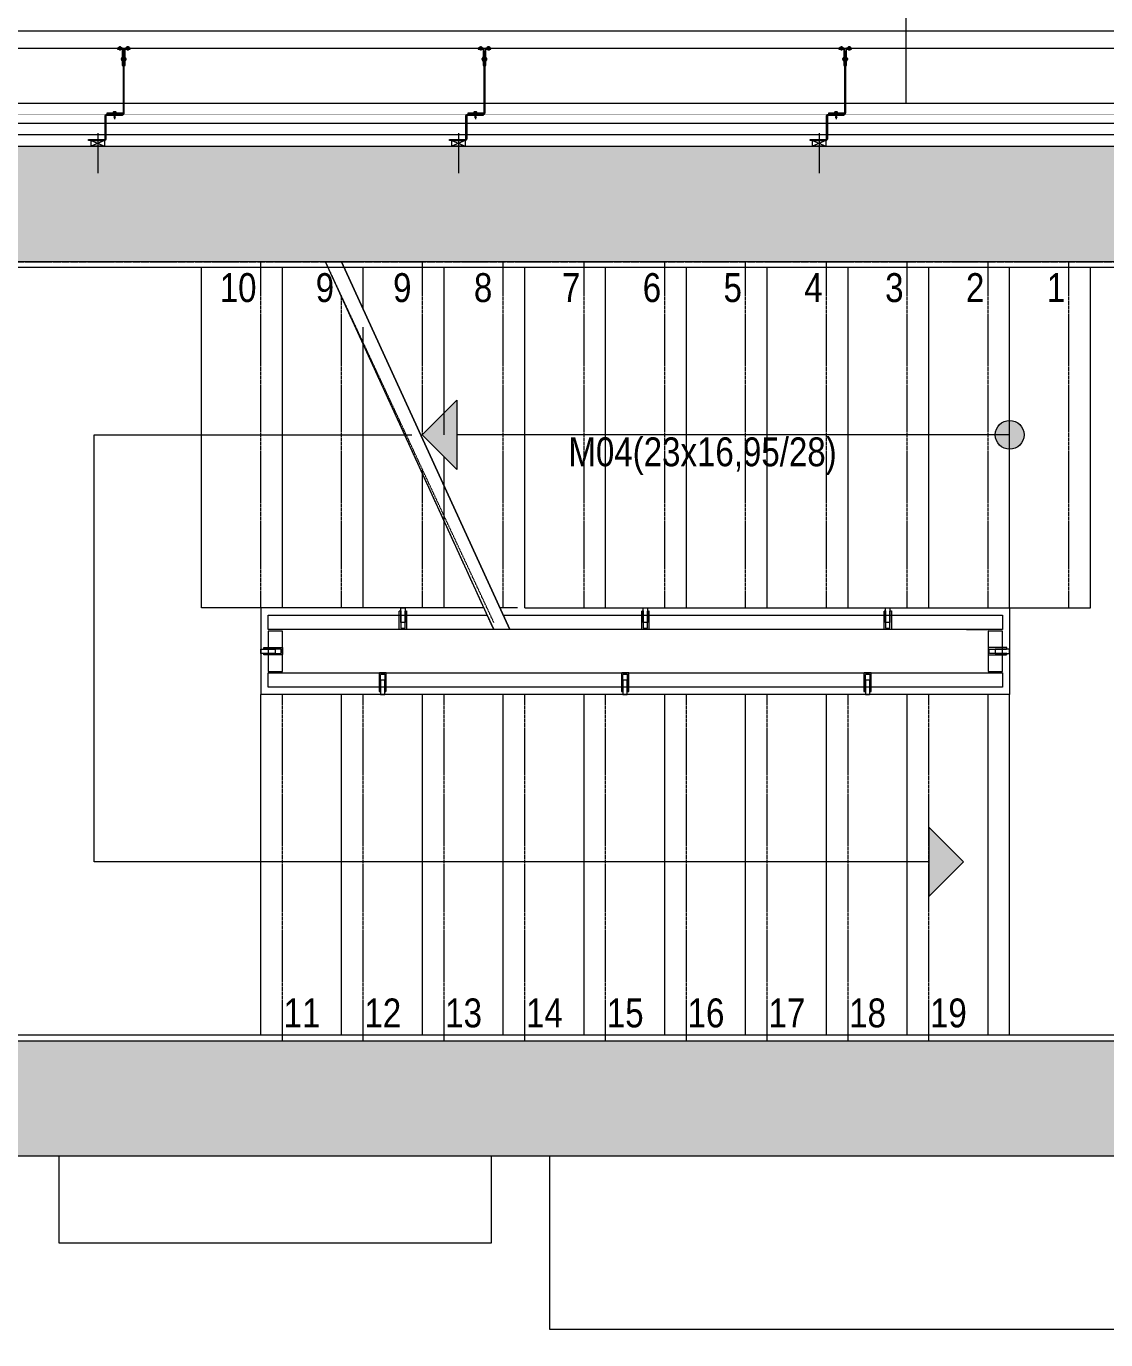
# Model space of a CAD drawing. Extents: x -1439 to 23780, y -1362 to 4476.
# Drawn here: x 7196.2 to 7570.3, y 2411.4 to 2866.6 of the extents above; entities that cross this region are included whole.
import ezdxf
from ezdxf.enums import TextEntityAlignment as Align

# ---------------------------------------------------------------- set-up
doc = ezdxf.new("R2010")
doc.units = 0
doc.header["$MEASUREMENT"] = 0
for name, pattern in [('Audi$0$DASHDOT2', [0.5, 0.25, -0.125, 0, -0.125]), ('Audi$0$DOT2', [0.125, 0, -0.125]), ('Audi$0$HIDDEN', [0.375, 0.25, -0.125])]:
    doc.linetypes.add(name, pattern=pattern)
doc.layers.get('0').update_dxf_attribs({"color": 9, "lineweight": 9})
for name, color, linetype, lineweight in [('Audi$0$01', 8, 'Continuous', 9), ('Audi$0$06B', 8, 'Continuous', 9), ('Audi$0$06C', 8, 'Continuous', 9), ('Audi$0$06D', 8, 'Continuous', 9), ('Audi$0$09W', 8, 'Continuous', 9), ('Audi$0$10', 8, 'Continuous', 9), ('Audi$0$14', 8, 'Continuous', 9), ('Audi$0$19', 8, 'Continuous', 9), ('Audi$0$19D', 8, 'Audi$0$DOT2', 9), ('Audi$0$20', 8, 'Audi$0$DOT2', 9), ('Audi$0$21', 8, 'Continuous', 9), ('Audi$0$22', 8, 'Continuous', 9), ('Audi$0$24', 8, 'Audi$0$DASHDOT2', 9), ('Audi$0$33', 8, 'Audi$0$BATTING', 9), ('Audi$0$35', 8, 'Continuous', 9)]:
    doc.layers.add(name, color=color, linetype=linetype, lineweight=lineweight)
doc.styles.add('Audi$0$Arial', font='arial.ttf', dxfattribs={"height": 2.5})
doc.styles.add('Audi$0$MuuM_TEXT-STANDART', font='ARIALN.TTF')
doc.linetypes.add('Audi$0$BATTING', pattern='A,0.0001,-0.1,[134,ltypeshp.shx,S=0.1,R=0,X=-0.1,Y=0],-0.2,[134,ltypeshp.shx,S=0.1,R=180,X=0.1,Y=0],-0.1', length=0.4001)

# ---------------------------------------------------------------- blocks, each defined once
blk = doc.blocks.new('Audi$0$0_wallno')
blk.add_lwpolyline([(-7.84, 1.5), (7.942, 1.5), (7.942, -1.5), (-7.84, -1.5)], close=True)
blk.add_lwpolyline([(7.942, 0), (16.132, 0)])
at = {"style": 'Audi$0$Arial'}
blk.add_attdef('GENISLIK', text='', height=2, dxfattribs=at).set_placement((8.442, 0), align=Align.BOTTOM_LEFT)
blk.add_attdef('DUVARNO', text='', height=2, dxfattribs=at).set_placement((0, 0), align=Align.MIDDLE_CENTER)
blk.add_attdef('YUKSEKLIK', text='', height=2, dxfattribs=at).set_placement((8.442, -0.5), align=Align.TOP_LEFT)
blk = doc.blocks.new('Audi$0$p-lama profili')
at = {"layer": 'Audi$0$20', "linetype": 'Audi$0$HIDDEN', "ltscale": 0.5}
blk.add_lwpolyline([(0.75, -0.45), (-0.75, -0.45), (-0.75, -6.5), (-1.25, -6.5), (-1.25, -0.45), (-1.25, -0.45), (-1.25, 0), (1.25, 0), (1.25, -0.45), (1.25, -0.45), (1.25, -6.5), (0.75, -6.5), (0.75, -0.45)], dxfattribs=at)
blk.add_lwpolyline([(-0.75, -2.5), (0.75, -2.5), (0.75, -7.5), (-0.75, -7.5)], close=True, dxfattribs=at)
blk = doc.blocks.new('Audi$0$p- alum kaplama profil')
at = {"lineweight": 13}
blk.add_lwpolyline([(7.12, 12.59), (7.12, 26.49)], dxfattribs=at)
at = {"lineweight": 18}
blk.add_lwpolyline([(4.09, 6.16), (-1.41, 6.16), (-1.41, 6.46), (4.09, 6.46, 0.414214), (4.29, 6.66), (4.29, 14.66, -0.414214), (4.79, 15.16), (10.29, 15.16), (10.29, 14.86), (4.79, 14.86, 0.414214), (4.59, 14.66), (4.59, 6.66, -0.414214)], format="xyb", close=True, dxfattribs=at)
at = {"lineweight": 5}
blk.add_lwpolyline([(9.44, 15.16), (4.79, 15.16), (4.79, 17.16), (9.44, 17.16)], close=True, dxfattribs=at)
for points in [[(4.79, 15.16), (9.44, 17.16)], [(9.44, 15.16), (4.79, 17.16)]]:
    blk.add_lwpolyline(points, dxfattribs=at)
blk.add_lwpolyline([(-2.06, 5.56), (-2.06, -2.34), (-2.06, -15.69), (-1.66, -15.69), (-1.66, -2.34), (-1.66, 5.56), (-1.66, 5.56), (-1.66, 5.57), (-1.66, 5.57), (-1.66, 5.58), (-1.66, 5.58), (-1.65, 5.59), (-1.65, 5.59), (-1.65, 5.59), (-1.65, 5.6), (-1.65, 5.6), (-1.64, 5.61), (-1.64, 5.61), (-1.64, 5.62), (-1.64, 5.62), (-1.63, 5.62), (-1.63, 5.63), (-1.63, 5.63), (-1.62, 5.63), (-1.62, 5.64), (-1.61, 5.64), (-1.61, 5.64), (-1.61, 5.64), (-1.6, 5.65), (-1.6, 5.65), (-1.59, 5.65), (-1.59, 5.65), (-1.58, 5.65), (-1.58, 5.65), (-1.57, 5.66), (-1.57, 5.66), (-1.56, 5.66), (-1.56, 5.66), (3.94, 5.66), (3.94, 6.06), (-1.56, 6.06), (-1.58, 6.06), (-1.61, 6.05), (-1.63, 6.05), (-1.66, 6.05), (-1.68, 6.04), (-1.7, 6.03), (-1.73, 6.03), (-1.75, 6.02), (-1.77, 6.01), (-1.79, 6), (-1.82, 5.99), (-1.84, 5.97), (-1.86, 5.96), (-1.88, 5.94), (-1.89, 5.93), (-1.91, 5.91), (-1.93, 5.89), (-1.95, 5.87), (-1.96, 5.85), (-1.97, 5.83), (-1.99, 5.81), (-2, 5.79), (-2.01, 5.77), (-2.02, 5.75), (-2.03, 5.72), (-2.04, 5.7), (-2.04, 5.68), (-2.05, 5.65), (-2.05, 5.63), (-2.06, 5.61), (-2.06, 5.58)], close=True)
blk.add_lwpolyline([(-1.66, -2.34), (-2.06, -2.34)])
for points in [[(-2.36, -10.84), (-2.36, -16.39), (-2.36, -16.39, -0.414214), (-2.51, -16.54), (-2.51, -16.54), (-4.06, -16.54), (-4.06, -16.84), (-2.51, -16.84), (-2.51, -16.84, 0.414214), (-2.06, -16.39), (-2.06, -10.84)], [(-1.36, -10.84), (-1.66, -10.84), (-1.66, -16.39, 0.414214), (-1.21, -16.84), (-1.21, -16.84), (0.34, -16.84), (0.34, -16.54), (-1.21, -16.54), (-1.21, -16.54, -0.414214), (-1.36, -16.39), (-1.36, -16.39)]]:
    blk.add_lwpolyline(points, format="xyb", close=True)
for points in [[(0.67, 5.66, -10), (1.91, 5.66, -10)], [(0.67, 5.66, -10), (0.67, 5.64, -10), (0.67, 5.62, -10), (0.67, 5.6, -10), (0.68, 5.58, -10), (0.68, 5.56, -10), (0.69, 5.54, -10), (0.69, 5.52, -10), (0.7, 5.5, -10), (0.7, 5.48, -10), (0.71, 5.46, -10), (0.72, 5.45, -10), (0.73, 5.43, -10), (0.74, 5.41, -10), (0.75, 5.4, -10), (0.76, 5.38, -10), (0.77, 5.36, -10), (0.79, 5.35, -10), (0.8, 5.33, -10), (0.81, 5.32, -10), (0.83, 5.31, -10), (0.84, 5.29, -10), (0.86, 5.28, -10), (0.87, 5.27, -10), (0.89, 5.26, -10), (0.91, 5.25, -10), (0.92, 5.24, -10), (0.94, 5.23, -10), (0.96, 5.22, -10), (0.98, 5.21, -10), (1, 5.21, -10), (1.02, 5.2, -10), (1.03, 5.2, -10)], [(0.96, 5.66, -10), (0.97, 5.66, -10), (0.97, 5.66, -10), (0.97, 5.66, -10), (0.98, 5.66, -10), (0.98, 5.66, -10), (0.99, 5.66, -10), (0.99, 5.66, -10), (1, 5.66, -10), (1, 5.67, -10), (1, 5.67, -10), (1.01, 5.67, -10), (1.01, 5.67, -10), (1.01, 5.67, -10), (1.02, 5.68, -10), (1.02, 5.68, -10), (1.02, 5.68, -10), (1.03, 5.69, -10), (1.03, 5.69, -10), (1.03, 5.69, -10), (1.04, 5.7, -10), (1.04, 5.7, -10), (1.04, 5.7, -10), (1.04, 5.71, -10), (1.04, 5.71, -10), (1.05, 5.72, -10), (1.05, 5.72, -10), (1.05, 5.72, -10), (1.05, 5.73, -10), (1.05, 5.73, -10), (1.05, 5.74, -10), (1.05, 5.74, -10), (1.05, 5.75, -10)], [(1.61, 6.87, -10), (0.98, 6.96, -10)], [(1.33, 5.85, -10), (0.98, 5.88, -10)], [(1.56, 7.05, -10), (1.02, 7.13, -10)], [(1.03, 5.2, -10), (1.04, 5.2, -10), (1.05, 5.19, -10), (1.05, 5.19, -10), (1.06, 5.19, -10), (1.06, 5.19, -10), (1.07, 5.19, -10), (1.07, 5.19, -10), (1.08, 5.19, -10), (1.08, 5.19, -10), (1.09, 5.19, -10), (1.09, 5.18, -10), (1.1, 5.18, -10), (1.1, 5.18, -10), (1.11, 5.18, -10), (1.11, 5.18, -10), (1.12, 5.18, -10), (1.12, 5.18, -10), (1.13, 5.18, -10), (1.13, 5.18, -10), (1.14, 5.18, -10), (1.15, 5.18, -10), (1.15, 5.18, -10), (1.16, 5.17, -10), (1.16, 5.17, -10), (1.17, 5.17, -10), (1.17, 5.17, -10), (1.18, 5.17, -10), (1.18, 5.17, -10), (1.19, 5.17, -10), (1.19, 5.17, -10), (1.2, 5.17, -10), (1.2, 5.17, -10)], [(1.05, 6.91, -10), (1.29, 7.56, -10)], [(1.05, 5.83, -10), (1.05, 6.01, -10)], [(1.05, 5.75, -10), (1.05, 5.83, -10)], [(1.2, 5.17, -10), (1.2, 5.2, -10)], [(1.38, 5.2, -10), (1.2, 5.2, -10)], [(1.29, 4.93, -10), (1.29, 7.8, -10)], [(1.53, 6.82, -10), (1.29, 7.56, -10)], [(1.29, 6.16, -10), (1.29, 6.26, -10)], [(1.38, 5.17, -10), (1.38, 5.2, -10)], [(1.38, 5.17, -10), (1.38, 5.17, -10), (1.39, 5.17, -10), (1.39, 5.17, -10), (1.4, 5.17, -10), (1.41, 5.17, -10), (1.41, 5.17, -10), (1.42, 5.17, -10), (1.42, 5.17, -10), (1.43, 5.17, -10), (1.43, 5.18, -10), (1.44, 5.18, -10), (1.44, 5.18, -10), (1.45, 5.18, -10), (1.45, 5.18, -10), (1.46, 5.18, -10), (1.46, 5.18, -10), (1.47, 5.18, -10), (1.47, 5.18, -10), (1.48, 5.18, -10), (1.48, 5.18, -10), (1.49, 5.18, -10), (1.5, 5.19, -10), (1.5, 5.19, -10), (1.51, 5.19, -10), (1.51, 5.19, -10), (1.52, 5.19, -10), (1.52, 5.19, -10), (1.53, 5.19, -10), (1.53, 5.19, -10), (1.54, 5.19, -10), (1.54, 5.2, -10), (1.55, 5.2, -10)], [(1.53, 5.75, -10), (1.53, 5.92, -10)], [(1.53, 5.75, -10), (1.53, 5.74, -10), (1.53, 5.74, -10), (1.53, 5.73, -10), (1.53, 5.73, -10), (1.53, 5.72, -10), (1.54, 5.72, -10), (1.54, 5.72, -10), (1.54, 5.71, -10), (1.54, 5.71, -10), (1.54, 5.7, -10), (1.54, 5.7, -10), (1.55, 5.7, -10), (1.55, 5.69, -10), (1.55, 5.69, -10), (1.55, 5.69, -10), (1.56, 5.68, -10), (1.56, 5.68, -10), (1.56, 5.68, -10), (1.57, 5.67, -10), (1.57, 5.67, -10), (1.58, 5.67, -10), (1.58, 5.67, -10), (1.58, 5.67, -10), (1.59, 5.66, -10), (1.59, 5.66, -10), (1.6, 5.66, -10), (1.6, 5.66, -10), (1.6, 5.66, -10), (1.61, 5.66, -10), (1.61, 5.66, -10), (1.62, 5.66, -10), (1.62, 5.66, -10)], [(1.55, 5.2, -10), (1.57, 5.2, -10), (1.59, 5.21, -10), (1.6, 5.21, -10), (1.62, 5.22, -10), (1.64, 5.23, -10), (1.66, 5.24, -10), (1.68, 5.25, -10), (1.69, 5.26, -10), (1.71, 5.27, -10), (1.73, 5.28, -10), (1.74, 5.29, -10), (1.76, 5.31, -10), (1.77, 5.32, -10), (1.78, 5.33, -10), (1.8, 5.35, -10), (1.81, 5.36, -10), (1.82, 5.38, -10), (1.83, 5.4, -10), (1.84, 5.41, -10), (1.85, 5.43, -10), (1.86, 5.45, -10), (1.87, 5.46, -10), (1.88, 5.48, -10), (1.89, 5.5, -10), (1.89, 5.52, -10), (1.9, 5.54, -10), (1.9, 5.56, -10), (1.9, 5.58, -10), (1.91, 5.6, -10), (1.91, 5.62, -10), (1.91, 5.64, -10), (1.91, 5.66, -10)], [(-2.86, -13.04, 0), (-0.86, -13.04, 0)], [(-2.36, -12.52, 0), (-2.4, -12.53, 0), (-2.43, -12.56, 0), (-2.47, -12.58, 0), (-2.5, -12.6, 0), (-2.53, -12.63, 0), (-2.56, -12.66, 0), (-2.59, -12.69, 0), (-2.61, -12.73, 0), (-2.63, -12.76, 0), (-2.65, -12.8, 0), (-2.67, -12.84, 0), (-2.68, -12.88, 0), (-2.69, -12.92, 0), (-2.7, -12.96, 0), (-2.71, -13, 0), (-2.71, -13.04, 0), (-2.71, -13.08, 0), (-2.7, -13.13, 0), (-2.69, -13.17, 0), (-2.68, -13.21, 0), (-2.67, -13.25, 0), (-2.65, -13.28, 0), (-2.63, -13.32, 0), (-2.61, -13.36, 0), (-2.59, -13.39, 0), (-2.56, -13.42, 0), (-2.53, -13.45, 0), (-2.5, -13.48, 0), (-2.47, -13.51, 0), (-2.43, -13.53, 0), (-2.4, -13.55, 0), (-2.36, -13.57, 0)], [(-2.36, -13.04, 0), (-2.36, -12.52, 0)], [(-2.36, -13.04, 0), (-2.36, -12.73, 0)], [(-2.36, -12.73, 0), (-2.36, -13.04, 0)], [(-1.36, -12.73, 0), (-2.36, -12.73, 0)], [(-2.36, -13.04, 0), (-2.36, -13.36, 0)], [(-2.36, -13.04, 0), (-2.36, -13.57, 0)], [(-2.36, -13.36, 0), (-2.36, -13.04, 0)], [(-1.36, -13.36, 0), (-2.36, -13.36, 0)], [(-1.36, -13.04, 0), (-1.36, -12.37, 0)], [(-1.36, -13.72, 0), (-1.32, -13.68, 0), (-1.29, -13.65, 0), (-1.26, -13.61, 0), (-1.23, -13.58, 0), (-1.2, -13.54, 0), (-1.18, -13.5, 0), (-1.16, -13.45, 0), (-1.14, -13.41, 0), (-1.12, -13.37, 0), (-1.1, -13.32, 0), (-1.09, -13.28, 0), (-1.08, -13.23, 0), (-1.07, -13.18, 0), (-1.06, -13.14, 0), (-1.06, -13.09, 0), (-1.06, -13.04, 0), (-1.06, -12.99, 0), (-1.06, -12.95, 0), (-1.07, -12.9, 0), (-1.08, -12.85, 0), (-1.09, -12.81, 0), (-1.1, -12.76, 0), (-1.12, -12.72, 0), (-1.14, -12.67, 0), (-1.16, -12.63, 0), (-1.18, -12.59, 0), (-1.2, -12.55, 0), (-1.23, -12.51, 0), (-1.26, -12.47, 0), (-1.29, -12.43, 0), (-1.32, -12.4, 0), (-1.36, -12.37, 0)], [(-1.36, -13.04, 0), (-1.36, -13.72, 0)], [(-3.84, -17.04, 0), (-3.81, -17.07, 0), (-3.78, -17.1, 0), (-3.75, -17.12, 0), (-3.72, -17.15, 0), (-3.69, -17.17, 0), (-3.66, -17.19, 0), (-3.62, -17.21, 0), (-3.59, -17.23, 0), (-3.55, -17.24, 0), (-3.52, -17.26, 0), (-3.48, -17.27, 0), (-3.44, -17.28, 0), (-3.4, -17.28, 0), (-3.36, -17.29, 0), (-3.32, -17.29, 0), (-3.29, -17.29, 0), (-3.25, -17.29, 0), (-3.21, -17.29, 0), (-3.17, -17.28, 0), (-3.13, -17.28, 0), (-3.09, -17.27, 0), (-3.06, -17.26, 0), (-3.02, -17.24, 0), (-2.98, -17.23, 0), (-2.95, -17.21, 0), (-2.91, -17.19, 0), (-2.88, -17.17, 0), (-2.85, -17.15, 0), (-2.82, -17.12, 0), (-2.79, -17.1, 0), (-2.76, -17.07, 0), (-2.73, -17.04, 0)], [(-3.29, -17.04, 0), (-3.84, -17.04, 0)], [(-2.85, -16.54, 0), (-2.86, -16.51, 0), (-2.87, -16.47, 0), (-2.89, -16.44, 0), (-2.91, -16.41, 0), (-2.93, -16.38, 0), (-2.96, -16.35, 0), (-2.98, -16.33, 0), (-3.01, -16.31, 0), (-3.04, -16.29, 0), (-3.07, -16.27, 0), (-3.11, -16.25, 0), (-3.14, -16.24, 0), (-3.18, -16.23, 0), (-3.21, -16.22, 0), (-3.25, -16.22, 0), (-3.29, -16.22, 0), (-3.32, -16.22, 0), (-3.36, -16.22, 0), (-3.39, -16.23, 0), (-3.43, -16.24, 0), (-3.46, -16.25, 0), (-3.5, -16.27, 0), (-3.53, -16.29, 0), (-3.56, -16.31, 0), (-3.59, -16.33, 0), (-3.61, -16.35, 0), (-3.64, -16.38, 0), (-3.66, -16.41, 0), (-3.68, -16.44, 0), (-3.7, -16.47, 0), (-3.71, -16.51, 0), (-3.73, -16.54, 0)], [(-3.29, -16.54, 0), (-3.73, -16.54, 0)], [(-3.29, -16.54, 0), (-3.55, -16.54, 0)], [(-3.55, -16.54, 0), (-3.29, -16.54, 0)], [(-3.55, -17.04, 0), (-3.55, -16.54, 0)], [(-3.29, -17.54, 0), (-3.29, -16.04, 0)], [(-3.29, -16.54, 0), (-2.85, -16.54, 0)], [(-3.29, -16.54, 0), (-3.03, -16.54, 0)], [(-3.03, -16.54, 0), (-3.29, -16.54, 0)], [(-3.29, -17.04, 0), (-2.73, -17.04, 0)], [(-3.03, -17.04, 0), (-3.03, -16.54, 0)], [(-0.56, -17.04, 0), (-1.11, -17.04, 0)], [(0, -17.04, 0), (-0.03, -17.07, 0), (-0.06, -17.1, 0), (-0.09, -17.12, 0), (-0.12, -17.15, 0), (-0.15, -17.17, 0), (-0.18, -17.19, 0), (-0.22, -17.21, 0), (-0.25, -17.23, 0), (-0.29, -17.24, 0), (-0.33, -17.26, 0), (-0.36, -17.27, 0), (-0.4, -17.28, 0), (-0.44, -17.28, 0), (-0.48, -17.29, 0), (-0.52, -17.29, 0), (-0.56, -17.29, 0), (-0.59, -17.29, 0), (-0.63, -17.29, 0), (-0.67, -17.28, 0), (-0.71, -17.28, 0), (-0.75, -17.27, 0), (-0.79, -17.26, 0), (-0.82, -17.24, 0), (-0.86, -17.23, 0), (-0.89, -17.21, 0), (-0.93, -17.19, 0), (-0.96, -17.17, 0), (-0.99, -17.15, 0), (-1.02, -17.12, 0), (-1.05, -17.1, 0), (-1.08, -17.07, 0), (-1.11, -17.04, 0)], [(-1, -16.54, 0), (-0.98, -16.51, 0), (-0.97, -16.47, 0), (-0.95, -16.44, 0), (-0.93, -16.41, 0), (-0.91, -16.38, 0), (-0.88, -16.35, 0), (-0.86, -16.33, 0), (-0.83, -16.31, 0), (-0.8, -16.29, 0), (-0.77, -16.27, 0), (-0.73, -16.25, 0), (-0.7, -16.24, 0), (-0.66, -16.23, 0), (-0.63, -16.22, 0), (-0.59, -16.22, 0), (-0.56, -16.22, 0), (-0.52, -16.22, 0), (-0.48, -16.22, 0), (-0.45, -16.23, 0), (-0.41, -16.24, 0), (-0.38, -16.25, 0), (-0.34, -16.27, 0), (-0.31, -16.29, 0), (-0.28, -16.31, 0), (-0.25, -16.33, 0), (-0.23, -16.35, 0), (-0.2, -16.38, 0), (-0.18, -16.41, 0), (-0.16, -16.44, 0), (-0.14, -16.47, 0), (-0.13, -16.51, 0), (-0.12, -16.54, 0)], [(-0.56, -16.54, 0), (-1, -16.54, 0)], [(-0.56, -16.54, 0), (-0.82, -16.54, 0)], [(-0.82, -16.54, 0), (-0.56, -16.54, 0)], [(-0.82, -17.04, 0), (-0.82, -16.54, 0)], [(-0.56, -17.54, 0), (-0.56, -16.04, 0)], [(-0.56, -16.54, 0), (-0.3, -16.54, 0)], [(-0.56, -16.54, 0), (-0.12, -16.54, 0)], [(-0.3, -16.54, 0), (-0.56, -16.54, 0)], [(-0.56, -17.04, 0), (0, -17.04, 0)], [(-0.3, -17.04, 0), (-0.3, -16.54, 0)]]:
    blk.add_polyline3d(points)

msp = doc.modelspace()

# ---------------------------------------------------------------- hatches: boundary and pattern name
at = {"layer": 'Audi$0$09W'}
h = msp.add_hatch(dxfattribs=at)
h.set_pattern_fill('ANSI33', color=256, scale=25, style=0)
h.paths.add_polyline_path([(7167.5, 2515), (7702.5, 2515), (7702.5, 2430), (7907.5, 2430), (7907.5, 2390), (7662.5, 2390), (7662.5, 2475), (7157.5, 2475), (7157.5, 2390), (7107.5, 2390), (7107.5, 2515), (7107.5, 2825), (7907.5, 2825), (7907.5, 2785), (7157.5, 2785), (7157.5, 2515)])
at = {"layer": 'Audi$0$19'}
h = msp.add_hatch(color=256, dxfattribs=at)
h.dxf.hatch_style = 1
h.paths.add_polyline_path([(7345.44, 2737), (7345.44, 2713), (7333.42, 2725)])
h = msp.add_hatch(color=256, dxfattribs=at)
h.dxf.hatch_style = 1
edge = h.paths.add_edge_path()
edge.add_arc((7537, 2725), 5, 90, 450)
h = msp.add_hatch(color=256, dxfattribs=at)
h.dxf.hatch_style = 1
h.paths.add_polyline_path([(7509, 2589), (7509, 2565), (7521.02, 2577)])

# ---------------------------------------------------------------- linework, layer by layer
at = {"layer": 'Audi$0$01'}
msp.add_lwpolyline([(7167.5, 2515), (7702.5, 2515), (7702.5, 2430), (7907.5, 2430), (7907.5, 2390), (7662.5, 2390), (7662.5, 2475), (7157.5, 2475), (7157.5, 2390), (7107.5, 2390), (7107.5, 2515), (7107.5, 2825), (7907.5, 2825), (7907.5, 2785), (7157.5, 2785), (7157.5, 2515)], close=True, dxfattribs=at)
at = {"layer": 'Audi$0$06B'}
for points in [[(7282.5, 2657.5), (7280, 2657.5), (7280, 2662.5), (7355.96, 2662.5), (7358.24, 2657.5), (7282.5, 2657.5), (7282.5, 2657.5)], [(7361.55, 2662.5), (7534.5, 2662.5), (7534.5, 2662.5), (7534.5, 2660), (7534.5, 2657.5), (7363.83, 2657.5), (7361.55, 2662.5)], [(7522, 2657.5), (7529.5, 2657.5)], [(7529.5, 2643), (7534.5, 2643), (7534.5, 2657), (7529.5, 2657), (7529.5, 2643)], [(7280, 2642.5), (7522, 2642.5), (7534.5, 2642.5), (7534.5, 2637.5), (7282.5, 2637.5), (7280, 2637.5), (7280, 2642.5)]]:
    msp.add_lwpolyline(points, dxfattribs=at)
msp.add_lwpolyline([(7285, 2643), (7285, 2657), (7280, 2657), (7280, 2643)], close=True, dxfattribs=at)
at = {"layer": 'Audi$0$06C'}
msp.add_line((7067.5, 2865), (10767.5, 2865), dxfattribs=at)
at = {"layer": 'Audi$0$06D'}
for points in [[(7092.5, 1823.47), (7092.5, 2840), (7985.67, 2840)], [(7107.5, 1825), (7099.5, 1825), (7099.5, 2833), (7980, 2833), (7980, 2825)]]:
    msp.add_lwpolyline(points, dxfattribs=at)
for points in [[(7207.5, 2445), (7357.5, 2445), (7357.5, 2475), (7207.5, 2475)], [(7377.5, 2415), (7662.5, 2415), (7662.5, 2475), (7377.5, 2475)]]:
    msp.add_lwpolyline(points, close=True, dxfattribs=at)
at = {"layer": 'Audi$0$10'}
msp.add_line((7073.5, 2859), (7980, 2859), dxfattribs=at)
at = {"layer": 'Audi$0$10', "const_width": 0.1}
msp.add_lwpolyline([(7096.5, 1818.19), (7096.5, 2836), (7980, 2836)], dxfattribs=at)
at = {"layer": 'Audi$0$14'}
msp.add_lwpolyline([(7982, 2819.3), (7982, 2803), (7980, 2803), (7909.5, 2803), (7909.5, 2785), (7909.5, 2763), (7890.5, 2763), (7890.5, 2783), (7704.5, 2783), (7704.5, 2763), (7685.5, 2763), (7685.5, 2783), (7159.5, 2783), (7159.5, 2517), (7685.5, 2517), (7685.5, 2657), (7704.5, 2657), (7704.5, 2627), (7890.5, 2627), (7890.5, 2657), (7909.5, 2657), (7909.5, 2580)], dxfattribs=at)
at = {"layer": 'Audi$0$19', "linetype": 'Continuous'}
for points in [[(7285, 2665), (7285, 2783)], [(7313, 2768.61), (7313, 2782.82)], [(7341, 2725), (7341, 2783)], [(7369, 2665), (7369, 2783)], [(7369, 2665), (7509, 2665), (7509, 2783)], [(7397, 2665), (7397, 2783)], [(7397, 2665), (7565, 2665), (7565, 2783)], [(7397, 2665), (7537, 2665), (7537, 2783)], [(7425, 2665), (7425, 2783)], [(7425, 2665), (7565, 2665), (7565, 2783)], [(7453, 2665), (7453, 2783)], [(7481, 2665), (7481, 2783)], [(7313, 2665), (7313, 2762.31)], [(7341, 2665), (7341, 2717.44)], [(7277.5, 2665), (7277.5, 2635)], [(7354.86, 2665), (7285, 2665)], [(7366.5, 2665), (7360.45, 2665)], [(7537, 2665), (7537, 2635)], [(7277.5, 2517), (7277.5, 2635)], [(7529.5, 2635), (7277.5, 2635)], [(7305.5, 2517), (7305.5, 2635)], [(7333.5, 2517), (7333.5, 2635)], [(7361.5, 2517), (7361.5, 2635)], [(7389.5, 2517), (7389.5, 2635)], [(7417.5, 2517), (7417.5, 2635)], [(7445.5, 2517), (7445.5, 2635)], [(7473.5, 2517), (7473.5, 2635)], [(7501.5, 2517), (7501.5, 2635)]]:
    msp.add_lwpolyline(points, dxfattribs=at)
at = {"layer": 'Audi$0$19'}
for points in [[(7363.83, 2657.5), (7358.24, 2657.5), (7299.91, 2785), (7305.5, 2785), (7363.83, 2657.5)], [(7363.83, 2657.5), (7305.5, 2785)], [(7363.83, 2657.5), (7305.5, 2785)], [(7509, 2577), (7219.75, 2577), (7219.75, 2725), (7329.86, 2725)], [(7537, 2725), (7345.44, 2725), (7345.44, 2725)]]:
    msp.add_lwpolyline(points, dxfattribs=at)
for points in [[(7345.44, 2737), (7345.44, 2713), (7333.42, 2725)], [(7509, 2589), (7509, 2565), (7521.02, 2577)]]:
    msp.add_lwpolyline(points, close=True, dxfattribs=at)
msp.add_circle((7537, 2725), 5, dxfattribs=at)
msp.add_circle((7537, 2725), 5, dxfattribs=at)
at = {"layer": 'Audi$0$19D', "linetype": 'Audi$0$HIDDEN'}
for points in [[(7277.5, 2665), (7277.5, 2785)], [(7358.24, 2657.5), (7299.91, 2785)], [(7333.5, 2725), (7333.5, 2785)], [(7361.5, 2665), (7361.5, 2785)], [(7389.5, 2665), (7389.5, 2785)], [(7417.5, 2665), (7417.5, 2785)], [(7445.5, 2665), (7445.5, 2785)], [(7473.5, 2665), (7473.5, 2785)], [(7501.5, 2665), (7501.5, 2785)], [(7529.5, 2665), (7529.5, 2785)], [(7557.5, 2665), (7557.5, 2785)], [(7305.5, 2665), (7305.5, 2773.02)], [(7333.5, 2665), (7333.5, 2713.02)], [(7285, 2515), (7285, 2635)], [(7313, 2515), (7313, 2635)], [(7341, 2515), (7341, 2635)], [(7369, 2515), (7369, 2635)], [(7397, 2515), (7397, 2635)], [(7425, 2515), (7425, 2635)], [(7453, 2515), (7453, 2635)], [(7481, 2515), (7481, 2635)], [(7509, 2515), (7509, 2635)]]:
    msp.add_lwpolyline(points, dxfattribs=at)
at = {"layer": 'Audi$0$19D'}
msp.add_lwpolyline([(7358.24, 2660), (7299.91, 2785)], dxfattribs=at)
at = {"layer": 'Audi$0$24'}
msp.add_lwpolyline([(6827.5, 2785), (11027.5, 2785)], dxfattribs=at)
at = {"layer": 'Audi$0$33', "ltscale": 0.4}
msp.add_lwpolyline([(7980, 2829), (7103.29, 2829), (7103.46, 1825)], dxfattribs=at)
at = {"layer": 'Audi$0$35'}
for points in [[(7285, 2665), (7257, 2665), (7257, 2783)], [(7285, 2665), (7257, 2665), (7257, 2783)], [(7529.5, 2517), (7529.5, 2635), (7501.5, 2635)], [(7537, 2517), (7537, 2635), (7501.5, 2635)]]:
    msp.add_lwpolyline(points, dxfattribs=at)

# ---------------------------------------------------------------- block references
for p, rotation in [((7326.75, 2657.5), 180), ((7410.75, 2657.5), 180), ((7494.75, 2657.5), 180), ((7285, 2650), 270)]:
    msp.add_blockref('Audi$0$p-lama profili', p, dxfattribs=dict(rotation=rotation))
at = {"xscale": -1, "rotation": 90}
msp.add_blockref('Audi$0$p-lama profili', (7529.5, 2650), dxfattribs=at)
at = {"xscale": -1}
for p in [(7319.75, 2642.5), (7403.75, 2642.5), (7487.75, 2642.5)]:
    msp.add_blockref('Audi$0$p-lama profili', p, dxfattribs=at)
at = {"layer": 'Audi$0$10', "rotation": 180}
for p in [(7228.14, 2842.16), (7353.14, 2842.16), (7478.14, 2842.16)]:
    msp.add_blockref('Audi$0$p- alum kaplama profil', p, dxfattribs=at)
at = {"layer": 'Audi$0$22'}
ref = msp.add_blockref('Audi$0$0_wallno', (7501.05, 2920.66), dxfattribs=dict(at, xscale=-5, yscale=5, zscale=5, rotation=90))
ref.add_attrib('DUVARNO', 'AUDI-GC02', dxfattribs={"layer": '0', "height": 10, "rotation": 90, "style": 'Audi$0$Arial'}).set_placement((7501.05, 2921.4), align=Align.MIDDLE_CENTER)

# ---------------------------------------------------------------- texts
at = {"layer": 'Audi$0$21', "style": 'Audi$0$MuuM_TEXT-STANDART'}
for s, p in [('10', (7263.27, 2771.03)), ('9', (7296.53, 2771.03)), ('9', (7323.35, 2771.03)), ('8', (7351.35, 2771.03)), ('7', (7381.85, 2771.03)), ('6', (7409.85, 2771.03)), ('5', (7437.85, 2771.03)), ('4', (7465.85, 2771.03)), ('3', (7493.85, 2771.03)), ('2', (7521.85, 2771.03)), ('1', (7549.85, 2771.03)), ('11', (7285.41, 2519.65)), ('12', (7313.41, 2519.65)), ('13', (7341.41, 2519.65)), ('14', (7369.41, 2519.65)), ('15', (7397.41, 2519.65)), ('16', (7425.41, 2519.65)), ('17', (7453.41, 2519.65)), ('18', (7481.41, 2519.65)), ('19', (7509.41, 2519.65))]:
    msp.add_text(s, height=10, dxfattribs=at).set_placement(p)
at = {"layer": 'Audi$0$21', "color": 250, "insert": (7430.58, 2711.1), "char_height": 10, "attachment_point": 8, "style": 'Audi$0$MuuM_TEXT-STANDART'}
msp.add_mtext('M04(23x16,95/28)', dxfattribs=at)

doc.saveas('drawing.dxf')
